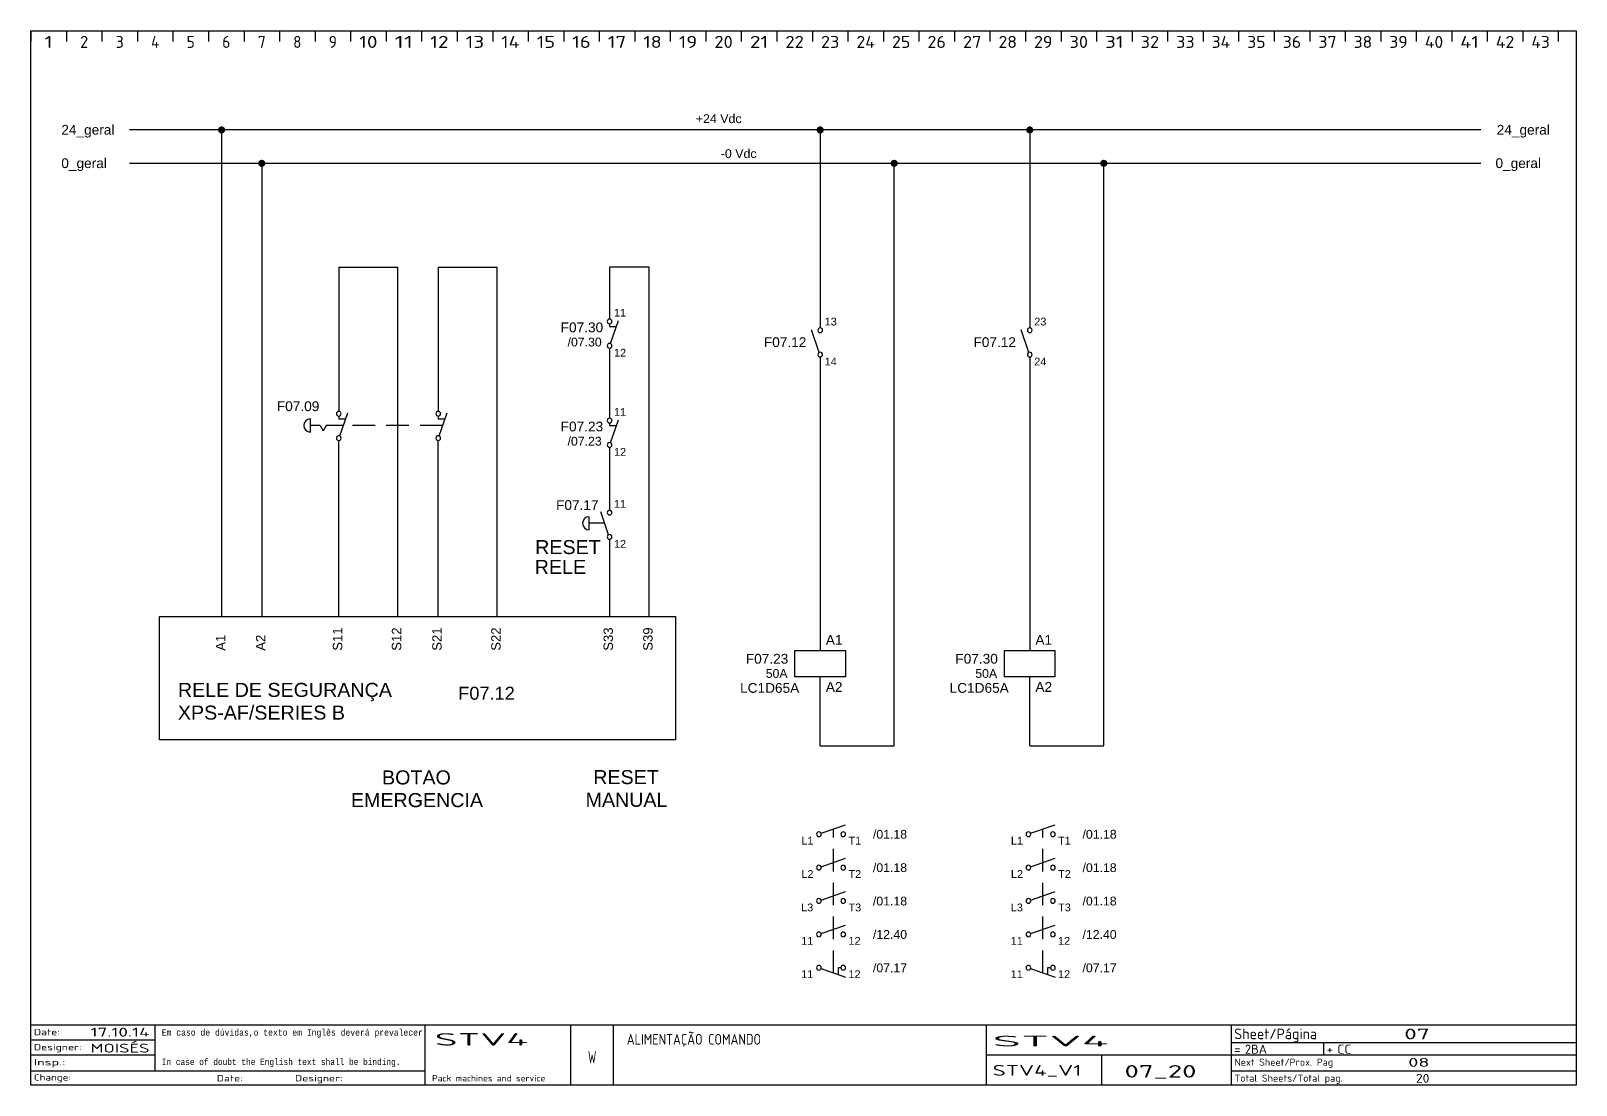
# Model space of a CAD drawing. Header units: millimetres. Extents: x 750 to 2990, y -243 to 998.
# Drawn here: x 1200.8 to 1635.8, y 379.1 to 676.1 of the extents above; entities that cross this region are included whole.
import ezdxf
from ezdxf.enums import TextEntityAlignment as Align

# ---------------------------------------------------------------- set-up
doc = ezdxf.new("R2010")
doc.units = ezdxf.units.MM
doc.linetypes.add('DASHED2', pattern=[9.525, 6.35, -3.175])
doc.linetypes.add('SOLID', pattern=[0])
for name, color, linetype in [('1', 3, 'Continuous'), ('4', 6, 'DASHED2'), ('6', 7, 'Continuous')]:
    doc.layers.add(name, color=color, linetype=linetype)
doc.styles.add('MOJÚLU', font='arial.ttf')
doc.styles.add('MONOTXT', font='monotxt')
doc.styles.get("Standard").update_dxf_attribs({"font": 'ISOCP.SHX'})

# ---------------------------------------------------------------- blocks, each defined once
blk = doc.blocks.new('a4 legenda')
at = {"color": 1, "linetype": 'SOLID'}
for p, q in [((-435, 0), (-435, 297)), ((-435, 297), (-435, 294.03)), ((-435, 297), (0, 297)), ((-425, 297), (-425, 294.03)), ((-415, 297), (-415, 294.03)), ((-405, 297), (-405, 294.03)), ((-395, 297), (-395, 294.03)), ((-385, 297), (-385, 294.03)), ((-375, 297), (-375, 294.03)), ((-365, 297), (-365, 294.03)), ((-355, 297), (-355, 294.03)), ((-345, 297), (-345, 294.03)), ((-335, 297), (-335, 294.03)), ((-325, 297), (-325, 294.03)), ((-315, 297), (-315, 294.03)), ((-305, 297), (-305, 294.03)), ((-295, 297), (-295, 294.03)), ((-285, 297), (-285, 294.03)), ((-275, 297), (-275, 294.03)), ((-265, 297), (-265, 294.03)), ((-255, 297), (-255, 294.03)), ((-245, 297), (-245, 294.03)), ((-235, 297), (-235, 294.03)), ((-225, 297), (-225, 294.03)), ((-215, 297), (-215, 294.03)), ((-205, 297), (-205, 294.03)), ((-195, 297), (-195, 294.03)), ((-185, 297), (-185, 294.03)), ((-175, 297), (-175, 294.03)), ((-165, 297), (-165, 294.03)), ((-155, 297), (-155, 294.03)), ((-145, 297), (-145, 294.03)), ((-135, 297), (-135, 294.03)), ((-125, 297), (-125, 294.03)), ((-115, 297), (-115, 294.03)), ((-105, 297), (-105, 294.03)), ((-95, 297), (-95, 294.03)), ((-85, 297), (-85, 294.03)), ((-75, 297), (-75, 294.03)), ((-65, 297), (-65, 294.03)), ((-55, 297), (-55, 294.03)), ((-45, 297), (-45, 294.03)), ((-35, 297), (-35, 294.03)), ((-25, 297), (-25, 294.03)), ((-15, 297), (-15, 294.03)), ((-5, 297), (-5, 294.03)), ((0, 297), (0, 0)), ((-435, 17), (0, 17)), ((-400, 4), (-400, 17)), ((-324, 0), (-324, 17)), ((-283, 0), (-283, 17)), ((-271, 0), (-271, 17)), ((-166, 0), (-166, 17)), ((-97, 0), (-97, 17)), ((-435, 12.75), (-400, 12.75)), ((-97, 12), (0, 12)), ((-71, 8.5), (-71, 12)), ((-435, 8.5), (-400, 8.5)), ((-165.8, 8.5), (0, 8.5)), ((-133.5, 0), (-133.5, 8.5)), ((-435, 4), (-324, 4)), ((0, 0), (-435, 0)), ((-97, 4), (0, 4))]:
    blk.add_line(p, q, dxfattribs=at)
for s, width, p, p2 in [('1', 1.933331, (-431.1484, 292.19), (-428.8516, 292.19)), ('2', 1.109181, (-421.1484, 292.19), (-418.8516, 292.19)), ('3', 1.144135, (-411.1484, 292.19), (-408.8516, 292.19)), ('4', 1.041024, (-401.1484, 292.19), (-398.8516, 292.19)), ('5', 1.144135, (-391.1484, 292.19), (-388.8516, 292.19)), ('6', 1.128517, (-381.1484, 292.19), (-378.8516, 292.19)), ('7', 1.230301, (-371.1484, 292.19), (-368.8516, 292.19)), ('8', 1.230301, (-361.1484, 292.19), (-358.8516, 292.19)), ('9', 1.088599, (-351.1484, 292.19), (-348.8516, 292.19)), ('10', 1.454463, (-342.5938, 292.19), (-337.4062, 292.19)), ('11', 1.798176, (-332.594, 292.19), (-327.406, 292.19)), ('12', 1.376908, (-322.594, 292.19), (-317.406, 292.19)), ('13', 1.400421, (-312.594, 292.19), (-307.406, 292.19)), ('14', 1.329086, (-302.594, 292.19), (-297.406, 292.19)), ('15', 1.400421, (-292.594, 292.19), (-287.406, 292.19)), ('16', 1.389997, (-282.594, 292.19), (-277.406, 292.19)), ('17', 1.455666, (-272.594, 292.19), (-267.406, 292.19)), ('18', 1.455666, (-262.594, 292.19), (-257.406, 292.19)), ('19', 1.362748, (-252.594, 292.19), (-247.406, 292.19)), ('20', 1.22199, (-242.594, 292.19), (-237.406, 292.19)), ('21', 1.455666, (-232.594, 292.19), (-227.406, 292.19)), ('22', 1.166703, (-222.594, 292.19), (-217.406, 292.19)), ('23', 1.18354, (-212.594, 292.19), (-207.406, 292.19)), ('24', 1.132185, (-202.594, 292.19), (-197.406, 292.19)), ('25', 1.18354, (-192.594, 292.19), (-187.406, 292.19)), ('26', 1.176086, (-182.594, 292.19), (-177.406, 292.19)), ('27', 1.222759, (-172.594, 292.19), (-167.406, 292.19)), ('28', 1.222759, (-162.594, 292.19), (-157.406, 292.19)), ('29', 1.15652, (-152.594, 292.19), (-147.406, 292.19)), ('30', 1.22199, (-142.594, 292.19), (-137.406, 292.19)), ('31', 1.455666, (-132.594, 292.19), (-127.406, 292.19)), ('32', 1.166703, (-122.594, 292.19), (-117.406, 292.19)), ('33', 1.18354, (-112.594, 292.19), (-107.406, 292.19)), ('34', 1.132185, (-102.594, 292.19), (-97.406, 292.19)), ('35', 1.18354, (-92.594, 292.19), (-87.406, 292.19)), ('36', 1.176086, (-82.594, 292.19), (-77.406, 292.19)), ('37', 1.222759, (-72.594, 292.19), (-67.406, 292.19)), ('38', 1.222759, (-62.594, 292.19), (-57.406, 292.19)), ('39', 1.15652, (-52.594, 292.19), (-47.406, 292.19)), ('40', 1.131525, (-42.594, 292.19), (-37.406, 292.19)), ('41', 1.329086, (-32.594, 292.19), (-27.406, 292.19)), ('42', 1.083961, (-22.594, 292.19), (-17.406, 292.19)), ('43', 1.098481, (-12.594, 292.19), (-7.406, 292.19))]:
    blk.add_text(s, height=3.39429, dxfattribs=dict(at, width=width)).set_placement(p, p2, align=Align.FIT)
for tag, height, width, p, p2 in [('(142) ', 1.8, 1.384181, (-434.15225, 14.04), (-426.80225, 14.04)), ('(135) Drawn Date', 2.5, 1.427604, (-418.2115, 13.6667), (-401.6156, 13.6667)), ('(133) Page Descr. 1', 3, 1.16129, (-267.254, 11.4), (-229.454, 11.4)), ('(117) Project ', 3, 1.11732, (-164.254, 10.9), (-131.564, 10.9)), ('(127) ', 3, 0.973466, (-96.247, 12.9416), (-72.924, 12.9416)), ('(130) Current Project Page', 3, 1.220513, (-48.386, 12.9), (-41.246, 12.9)), ('(141) ', 1.8, 1.399341, (-434.15225, 9.78), (-420.6703, 9.78)), ('(134) Drawn by', 2.5, 1.52606, (-418.2115, 9.16667), (-401.6156, 9.16667)), ('(132) Project Descr. 4', 3.5, 0.71218, (-278.184, 6.13333), (-275.816, 6.13333)), ('(126) Page Descr. 2', 2.5, 1.274498, (-267.211, 7.16667), (-235.711, 7.16667)), ('(121) ', 2.6, 1.23007, (-96.22, 8.81333), (-94.461, 8.81333)), ('(120) Installation Name', 2.6, 1.057778, (-93.22, 8.81333), (-87.032, 8.81333)), ('(123) ', 2.6, 1.23007, (-70.22, 8.81333), (-68.461, 8.81333)), ('(122) Location Name', 2.6, 1.222769, (-67.22, 8.81333), (-63.246, 8.81333)), ('(140) ', 1.8, 1.730061, (-434.15225, 5.54), (-425.26925, 5.54)), ('(116) Project Description', 3, 1.134799, (-164.254, 2.65), (-139.229, 2.65)), ('(118) Drawing Number', 3.5, 1.218286, (-127.127, 2.13333), (-106.873, 2.13333)), ('(128) ', 2, 1.069362, (-96.165, 5.46104), (-68.391, 5.46104)), ('(131) Current Project Page', 2.5, 1.220513, (-47.239, 5.16667), (-41.289, 5.16667)), ('(139) ', 1.8, 1.330262, (-434.15225, 1.28), (-423.7363, 1.28)), ('(136) ', 1.8, 1.384162, (-382.6522, 1.04), (-375.3023, 1.04)), ('(137) ', 1.8, 1.399336, (-360.6522, 1.04), (-347.1703, 1.04)), ('(138) ', 1.8, 1.477527, (-322.052, 1.04), (-290.174, 1.04)), ('(119) ', 2, 1.061557, (-96.165, 0.96104), (-65.693, 0.96104)), ('(129) Number of pages in installation', 2.5, 1.16636, (-45.109, 0.66667), (-41.289, 0.66667))]:
    blk.add_attdef(tag, text='', height=height, dxfattribs=dict(at, width=width)).set_placement(p, p2, align=Align.FIT)
at = {"color": 1, "linetype": 'SOLID', "style": 'MONOTXT'}
for tag, width, p, p2 in [('(114) ', 0.760706, (-398.1522, 13.92), (-324.668, 13.92)), ('(115) ', 0.74678, (-398.1522, 5.65), (-330.942, 5.65))]:
    blk.add_attdef(tag, text='', height=1.8, dxfattribs=dict(at, width=width)).set_placement(p, p2, align=Align.FIT)
at = {"color": 2, "linetype": 'SOLID'}
for tag, width, p, p2 in [('(124) ', 1.179528, (-321.296, 11.1333), (-295.081, 11.1333)), ('(125) ', 1.189122, (-321.296, 5.18333), (-304.024, 5.18333))]:
    blk.add_attdef(tag, text='', height=3.5, dxfattribs=dict(at, width=width)).set_placement(p, p2, align=Align.FIT)

msp = doc.modelspace()

# ---------------------------------------------------------------- linework, layer by layer
for p, q in [((1443.85, 474.67), (1443.85, 638.74)), ((1502.85, 474.67), (1502.85, 638.74)), ((1287.49, 609.47), (1304.09, 609.47)), ((1315.48, 609.47), (1332.08, 609.47)), ((1423, 474.67), (1443.85, 474.67)), ((1482, 474.67), (1502.85, 474.67))]:
    msp.add_line(p, q)
at = {"layer": '1'}
for p, q in [((1363.7, 593.54), (1363.7, 592.77)), ((1363.7, 592.77), (1365.61, 592.77)), ((1363.94, 587.94), (1366.18, 594.42)), ((1422.76, 585.46), (1420.57, 591.79)), ((1481.76, 585.46), (1479.56, 591.79)), ((1279.48, 563), (1279.48, 566.72)), ((1287.49, 567.55), (1287.49, 566.77)), ((1287.49, 566.77), (1289.41, 566.77)), ((1287.73, 561.94), (1289.98, 568.43)), ((1315.48, 567.55), (1315.48, 566.77)), ((1315.48, 566.77), (1317.39, 566.77)), ((1315.72, 561.94), (1317.97, 568.43)), ((1363.7, 565.61), (1363.7, 564.84)), ((1363.94, 560.01), (1366.18, 566.49)), ((1282.26, 564.86), (1283.07, 563.42)), ((1283.88, 564.86), (1283.07, 563.42)), ((1363.7, 564.84), (1365.61, 564.84)), ((1363.45, 534.09), (1361.21, 540.57)), ((1357.96, 535.47), (1357.96, 539.19)), ((1423.25, 449.99), (1430.17, 452.39)), ((1482.25, 449.99), (1489.17, 452.39)), ((1423.25, 440.58), (1430.17, 442.98)), ((1482.25, 440.58), (1489.17, 442.98)), ((1423.25, 431.17), (1430.17, 433.57)), ((1482.25, 431.17), (1489.17, 433.57)), ((1423.25, 421.76), (1430.17, 424.16)), ((1482.25, 421.76), (1489.17, 424.16)), ((1423.25, 411.87), (1430.17, 409.47)), ((1428.85, 412.11), (1428.02, 412.11)), ((1428.02, 412.11), (1428.02, 410.22)), ((1482.25, 411.87), (1489.17, 409.47)), ((1487.85, 412.11), (1487.02, 412.11)), ((1487.02, 412.11), (1487.02, 410.22))]:
    msp.add_line(p, q, dxfattribs=at)
for points in [[(1415.91, 501.47), (1430.1, 501.47), (1430.1, 494.07), (1415.91, 494.07)], [(1474.9, 501.47), (1489.09, 501.47), (1489.09, 494.07), (1474.9, 494.07)]]:
    msp.add_lwpolyline(points, close=True, dxfattribs=at)
for centre in [(1279.48, 564.86), (1357.96, 537.33)]:
    msp.add_arc(centre, 1.86, 90, 270, dxfattribs=at)
at = {"layer": '4'}
for p, q in [((1282.26, 564.86), (1279.48, 564.86)), ((1288.74, 564.86), (1283.88, 564.86)), ((1316.73, 564.86), (1288.74, 564.86)), ((1362.33, 537.33), (1357.96, 537.33)), ((1426.71, 410.67), (1426.71, 451.19)), ((1485.71, 410.67), (1485.71, 451.19))]:
    msp.add_line(p, q, dxfattribs=at)
at = {"layer": '6'}
for p, q in [((1608.96, 648.15), (1228.6, 648.15)), ((1254.57, 511.05), (1254.57, 648.15)), ((1423, 648.15), (1423, 592.38)), ((1482, 648.15), (1482, 592.38)), ((1608.96, 638.74), (1228.6, 638.74)), ((1265.84, 638.15), (1265.84, 511.05)), ((1287.49, 609.47), (1287.49, 568.87)), ((1304.09, 511.05), (1304.09, 609.47)), ((1315.48, 609.47), (1315.48, 568.87)), ((1332.08, 511.05), (1332.08, 609.47)), ((1374.87, 609.47), (1363.7, 609.47)), ((1363.7, 609.47), (1363.7, 594.86)), ((1374.87, 511.05), (1374.87, 609.47)), ((1363.7, 586.67), (1363.7, 566.93)), ((1423, 584.19), (1423, 501.47)), ((1482, 584.19), (1482, 501.47)), ((1287.49, 511.05), (1287.49, 560.67)), ((1315.48, 511.05), (1315.48, 560.67)), ((1363.7, 558.74), (1363.7, 541.01)), ((1363.7, 532.82), (1363.7, 511.05)), ((1423, 474.67), (1423, 494.07)), ((1482, 474.67), (1482, 494.07))]:
    msp.add_line(p, q, dxfattribs=at)
for points, const_width in [([(1253.99, 648.15, 1), (1254.99, 648.15, 1)], 1), ([(1254.49, 648.15, 1), (1254.99, 648.15, 1)], 0.5), ([(1422.5, 648.15, 1), (1423.5, 648.15, 1)], 1), ([(1423, 648.15, 1), (1423.5, 648.15, 1)], 0.5), ([(1481.5, 648.15, 1), (1482.5, 648.15, 1)], 1), ([(1482, 648.15, 1), (1482.5, 648.15, 1)], 0.5), ([(1265.29, 638.74, 1), (1266.29, 638.74, 1)], 1), ([(1443.35, 638.74, 1), (1444.35, 638.74, 1)], 1), ([(1502.35, 638.74, 1), (1503.35, 638.74, 1)], 1), ([(1265.79, 638.74, 1), (1266.29, 638.74, 1)], 0.5), ([(1443.85, 638.74, 1), (1444.35, 638.74, 1)], 0.5), ([(1502.85, 638.74, 1), (1503.35, 638.74, 1)], 0.5)]:
    msp.add_lwpolyline(points, format="xyb", close=True, dxfattribs=dict(at, const_width=const_width))
at = {"layer": '6', "color": 0}
msp.add_lwpolyline([(1236.96, 511.05), (1382.27, 511.05), (1382.27, 476.29), (1236.96, 476.29)], close=True, dxfattribs=at)
at = {"layer": '6'}
for centre, start, end in [((1363.7, 594.2), 90.0001, 180), ((1363.7, 594.2), 180, 269.9999), ((1363.7, 594.2), 0, 89.9999), ((1363.7, 594.2), 270.0001, 0), ((1423, 591.72), 90.0001, 180), ((1423, 591.72), 180, 269.9999), ((1423, 591.72), 0, 89.9999), ((1423, 591.72), 270.0001, 0), ((1482, 591.72), 90.0001, 180), ((1482, 591.72), 180, 269.9999), ((1482, 591.72), 0, 89.9999), ((1482, 591.72), 270.0001, 0), ((1363.7, 587.33), 90.0001, 180), ((1363.7, 587.33), 180, 269.9999), ((1363.7, 587.33), 0, 89.9999), ((1363.7, 587.33), 270.0001, 0), ((1423, 584.85), 90.0001, 180), ((1423, 584.85), 180, 269.9999), ((1423, 584.85), 0, 89.9999), ((1423, 584.85), 270.0001, 0), ((1482, 584.85), 90.0001, 180), ((1482, 584.85), 180, 269.9999), ((1482, 584.85), 0, 89.9999), ((1482, 584.85), 270.0001, 0), ((1287.49, 568.21), 90.0001, 180), ((1287.49, 568.21), 180, 269.9999), ((1287.49, 568.21), 0, 89.9999), ((1287.49, 568.21), 270.0001, 0), ((1315.48, 568.21), 90.0001, 180), ((1315.48, 568.21), 180, 269.9999), ((1315.48, 568.21), 0, 89.9999), ((1315.48, 568.21), 270.0001, 0), ((1363.7, 566.27), 90.0001, 180), ((1363.7, 566.27), 180, 269.9999), ((1363.7, 566.27), 0, 89.9999), ((1363.7, 566.27), 270.0001, 0), ((1287.49, 561.33), 90.0001, 180), ((1287.49, 561.33), 180, 269.9999), ((1287.49, 561.33), 0, 89.9999), ((1287.49, 561.33), 270.0001, 0), ((1315.48, 561.33), 90.0001, 180), ((1315.48, 561.33), 180, 269.9999), ((1315.48, 561.33), 0, 89.9999), ((1315.48, 561.33), 270.0001, 0), ((1363.7, 559.4), 90.0001, 180), ((1363.7, 559.4), 180, 269.9999), ((1363.7, 559.4), 0, 89.9999), ((1363.7, 559.4), 270.0001, 0), ((1363.7, 540.35), 90.0001, 180), ((1363.7, 540.35), 180, 269.9999), ((1363.7, 540.35), 0, 89.9999), ((1363.7, 540.35), 270.0001, 0), ((1363.7, 533.48), 90.0001, 180), ((1363.7, 533.48), 180, 269.9999), ((1363.7, 533.48), 0, 89.9999), ((1363.7, 533.48), 270.0001, 0), ((1422.64, 449.75), 90, 179.9999), ((1422.64, 449.75), 180.0001, 270), ((1422.64, 449.75), 0.0001, 90), ((1422.64, 449.75), 270, 359.9999), ((1429.51, 449.75), 90, 179.9999), ((1429.51, 449.75), 180.0001, 270), ((1429.51, 449.75), 0.0001, 90), ((1429.51, 449.75), 270, 359.9999), ((1481.64, 449.75), 90, 179.9999), ((1481.64, 449.75), 180.0001, 270), ((1481.64, 449.75), 0.0001, 90), ((1481.64, 449.75), 270, 359.9999), ((1488.51, 449.75), 90, 179.9999), ((1488.51, 449.75), 180.0001, 270), ((1488.51, 449.75), 0.0001, 90), ((1488.51, 449.75), 270, 359.9999), ((1422.64, 440.34), 90, 179.9999), ((1422.64, 440.34), 180.0001, 270), ((1422.64, 440.34), 0.0001, 90), ((1422.64, 440.34), 270, 359.9999), ((1429.51, 440.34), 90, 179.9999), ((1429.51, 440.34), 180.0001, 270), ((1429.51, 440.34), 0.0001, 90), ((1429.51, 440.34), 270, 359.9999), ((1481.64, 440.34), 90, 179.9999), ((1481.64, 440.34), 180.0001, 270), ((1481.64, 440.34), 0.0001, 90), ((1481.64, 440.34), 270, 359.9999), ((1488.51, 440.34), 90, 179.9999), ((1488.51, 440.34), 180.0001, 270), ((1488.51, 440.34), 0.0001, 90), ((1488.51, 440.34), 270, 359.9999), ((1422.64, 430.93), 90, 179.9999), ((1422.64, 430.93), 180.0001, 270), ((1422.64, 430.93), 0.0001, 90), ((1422.64, 430.93), 270, 359.9999), ((1429.51, 430.93), 90, 179.9999), ((1429.51, 430.93), 180.0001, 270), ((1429.51, 430.93), 0.0001, 90), ((1429.51, 430.93), 270, 359.9999), ((1481.64, 430.93), 90, 179.9999), ((1481.64, 430.93), 180.0001, 270), ((1481.64, 430.93), 0.0001, 90), ((1481.64, 430.93), 270, 359.9999), ((1488.51, 430.93), 90, 179.9999), ((1488.51, 430.93), 180.0001, 270), ((1488.51, 430.93), 0.0001, 90), ((1488.51, 430.93), 270, 359.9999), ((1422.64, 421.52), 90, 179.9999), ((1422.64, 421.52), 0.0001, 90), ((1429.51, 421.52), 90, 179.9999), ((1429.51, 421.52), 0.0001, 90), ((1481.64, 421.52), 90, 179.9999), ((1481.64, 421.52), 0.0001, 90), ((1488.51, 421.52), 90, 179.9999), ((1488.51, 421.52), 0.0001, 90), ((1422.64, 421.52), 180.0001, 270), ((1422.64, 421.52), 270, 359.9999), ((1429.51, 421.52), 180.0001, 270), ((1429.51, 421.52), 270, 359.9999), ((1481.64, 421.52), 180.0001, 270), ((1481.64, 421.52), 270, 359.9999), ((1488.51, 421.52), 180.0001, 270), ((1488.51, 421.52), 270, 359.9999), ((1422.64, 412.11), 90, 179.9999), ((1422.64, 412.11), 180.0001, 270), ((1422.64, 412.11), 0.0001, 90), ((1422.64, 412.11), 270, 359.9999), ((1429.51, 412.11), 90, 179.9999), ((1429.51, 412.11), 180.0001, 270), ((1429.51, 412.11), 0.0001, 90), ((1429.51, 412.11), 270, 359.9999), ((1481.64, 412.11), 90, 179.9999), ((1481.64, 412.11), 180.0001, 270), ((1481.64, 412.11), 0.0001, 90), ((1481.64, 412.11), 270, 359.9999), ((1488.51, 412.11), 90, 179.9999), ((1488.51, 412.11), 180.0001, 270), ((1488.51, 412.11), 0.0001, 90), ((1488.51, 412.11), 270, 359.9999)]:
    msp.add_arc(centre, 0.66, start, end, dxfattribs=at)

# ---------------------------------------------------------------- block references
ref = msp.add_blockref('a4 legenda', (1635.8, 379.06))
ref.add_attrib('(142) ', 'Date:', dxfattribs={"color": 1, "linetype": 'SOLID', "height": 1.8, "width": 1.384181}).set_placement((1201.65, 393.1), (1209, 393.1), align=Align.FIT)
ref.add_attrib('(141) ', 'Designer:', dxfattribs={"color": 1, "linetype": 'SOLID', "height": 1.8, "width": 1.399341}).set_placement((1201.65, 388.84), (1215.13, 388.84), align=Align.FIT)
ref.add_attrib('(140) ', 'Insp.:', dxfattribs={"color": 1, "linetype": 'SOLID', "height": 1.8, "width": 1.730061}).set_placement((1201.65, 384.6), (1210.54, 384.6), align=Align.FIT)
ref.add_attrib('(139) ', 'Change:', dxfattribs={"color": 1, "linetype": 'SOLID', "height": 1.8, "width": 1.330262}).set_placement((1201.65, 380.34), (1212.07, 380.34), align=Align.FIT)
ref.add_attrib('(138) ', 'Pack machines and service', dxfattribs={"color": 1, "linetype": 'SOLID', "height": 1.8, "width": 1.138541}).set_placement((1313.75, 380.1), (1345.63, 380.1), align=Align.FIT)
ref.add_attrib('(137) ', 'Designer:', dxfattribs={"color": 1, "linetype": 'SOLID', "height": 1.8, "width": 1.399336}).set_placement((1275.15, 380.1), (1288.63, 380.1), align=Align.FIT)
ref.add_attrib('(136) ', 'Date:', dxfattribs={"color": 1, "linetype": 'SOLID', "height": 1.8, "width": 1.384162}).set_placement((1253.15, 380.1), (1260.5, 380.1), align=Align.FIT)
ref.add_attrib('(135) Drawn Date', '17.10.14', dxfattribs={"color": 1, "linetype": 'SOLID', "height": 2.5, "width": 1.599605}).set_placement((1217.59, 392.72), (1234.19, 392.72), align=Align.FIT)
ref.add_attrib('(134) Drawn by', 'MOISÉS', dxfattribs={"color": 1, "linetype": 'SOLID', "height": 2.5, "width": 1.584483}).set_placement((1217.59, 388.22), (1234.19, 388.22), align=Align.FIT)
ref.add_attrib('(133) Page Descr. 1', 'ALIMENTAÇÃO COMANDO', dxfattribs={"color": 1, "linetype": 'SOLID', "height": 3, "width": 0.878049}).set_placement((1368.55, 390.46), (1406.35, 390.46), align=Align.FIT)
ref.add_attrib('(132) Project Descr. 4', 'W', dxfattribs={"color": 1, "linetype": 'SOLID', "height": 3.5, "width": 0.71218}).set_placement((1357.62, 385.19), (1359.99, 385.19), align=Align.FIT)
ref.add_attrib('(131) Current Project Page', '08', dxfattribs={"color": 1, "linetype": 'SOLID', "height": 2.5, "width": 1.904}).set_placement((1588.57, 384.22), (1594.52, 384.22), align=Align.FIT)
ref.add_attrib('(130) Current Project Page', '07', dxfattribs={"color": 1, "linetype": 'SOLID', "height": 3, "width": 1.904}).set_placement((1587.42, 391.96), (1594.56, 391.96), align=Align.FIT)
ref.add_attrib('(129) Number of pages in installation', '20', dxfattribs={"color": 1, "linetype": 'SOLID', "height": 2.5, "width": 1.22163}).set_placement((1590.7, 379.72), (1594.52, 379.72), align=Align.FIT)
ref.add_attrib('(128) ', 'Next Sheet/Prox. Pag', dxfattribs={"color": 1, "linetype": 'SOLID', "height": 2, "width": 1.069362}).set_placement((1539.64, 384.52), (1567.41, 384.52), align=Align.FIT)
ref.add_attrib('(127) ', 'Sheet/Página', dxfattribs={"color": 1, "linetype": 'SOLID', "height": 3, "width": 0.973466}).set_placement((1539.56, 392), (1562.88, 392), align=Align.FIT)
ref.add_attrib('(124) ', 'STV4', dxfattribs={"color": 2, "linetype": 'SOLID', "height": 3.5, "width": 2.377778}).set_placement((1314.51, 390.19), (1340.72, 390.19), align=Align.FIT)
ref.add_attrib('(123) ', '+', dxfattribs={"color": 1, "linetype": 'SOLID', "height": 2.6, "width": 1.23007}).set_placement((1565.58, 387.87), (1567.34, 387.87), align=Align.FIT)
ref.add_attrib('(122) Location Name', 'CC', dxfattribs={"color": 1, "linetype": 'SOLID', "height": 2.6, "width": 1.222769}).set_placement((1568.58, 387.87), (1572.56, 387.87), align=Align.FIT)
ref.add_attrib('(121) ', '=', dxfattribs={"color": 1, "linetype": 'SOLID', "height": 2.6, "width": 1.23007}).set_placement((1539.58, 387.87), (1541.34, 387.87), align=Align.FIT)
ref.add_attrib('(120) Installation Name', '2BA', dxfattribs={"color": 1, "linetype": 'SOLID', "height": 2.6, "width": 1.057778}).set_placement((1542.58, 387.87), (1548.77, 387.87), align=Align.FIT)
ref.add_attrib('(119) ', 'Total Sheets/Total pag.', dxfattribs={"color": 1, "linetype": 'SOLID', "height": 2, "width": 1.061557}).set_placement((1539.64, 380.02), (1570.11, 380.02), align=Align.FIT)
ref.add_attrib('(118) Drawing Number', '07_20', dxfattribs={"color": 1, "linetype": 'SOLID', "height": 3.5, "width": 1.542838}).set_placement((1508.68, 381.19), (1528.93, 381.19), align=Align.FIT)
ref.add_attrib('(117) Project ', 'STV4', dxfattribs={"color": 1, "linetype": 'SOLID', "height": 3, "width": 3.459259}).set_placement((1471.55, 389.96), (1504.24, 389.96), align=Align.FIT)
ref.add_attrib('(116) Project Description', 'STV4_V1', dxfattribs={"color": 1, "linetype": 'SOLID', "height": 3, "width": 1.476401}).set_placement((1471.55, 381.71), (1496.58, 381.71), align=Align.FIT)
ref.add_attrib('(115) ', 'In case of doubt the English text shall be binding.', dxfattribs={"color": 1, "linetype": 'SOLID', "height": 1.8, "style": 'MONOTXT', "width": 0.74678}).set_placement((1237.65, 384.71), (1304.86, 384.71), align=Align.FIT)
ref.add_attrib('(114) ', 'Em caso de dúvidas,o texto em Inglês deverá prevalecer', dxfattribs={"color": 1, "linetype": 'SOLID', "height": 1.8, "style": 'MONOTXT', "width": 0.760706}).set_placement((1237.65, 392.98), (1311.14, 392.98), align=Align.FIT)

# ---------------------------------------------------------------- texts
at = {"layer": '1', "color": 0, "char_height": 2.5, "width": 33.8847, "attachment_point": 1, "style": 'MOJÚLU'}
for s, insert in [('+24 Vdc', (1387.97, 652.57)), ('-0 Vdc', (1395.01, 642.72))]:
    msp.add_mtext(s, dxfattribs=dict(at, insert=insert))
at = {"layer": '6', "style": 'MOJÚLU'}
for s, height, p in [('24_geral', 2.75, (1209.37, 646.82)), ('24_geral', 2.75, (1613.46, 646.82)), ('0_geral', 2.75, (1209.37, 637.41)), ('0_geral', 2.75, (1613.11, 637.41)), ('11', 2.2, (1364.96, 595.55)), ('F07.30', 2.75, (1349.95, 591.16)), ('13', 2.2, (1424.26, 593.06)), ('23', 2.2, (1483.26, 593.06)), ('/07.30', 2.475, (1351.88, 587.15)), ('F07.12', 2.75, (1407.15, 586.99)), ('F07.12', 2.75, (1466.15, 586.99)), ('12', 2.2, (1364.96, 584.28)), ('14', 2.2, (1424.26, 581.8)), ('24', 2.2, (1483.26, 581.8)), ('F07.09', 2.75, (1270.04, 568.94)), ('F07.23', 2.75, (1349.95, 563.23)), ('11', 2.2, (1364.96, 567.62)), ('/07.23', 2.475, (1351.88, 559.22)), ('12', 2.2, (1364.96, 556.35)), ('F07.17', 2.75, (1348.65, 541.09)), ('11', 2.2, (1364.96, 541.7)), ('12', 2.2, (1364.96, 530.43)), ('A1', 2.75, (1424.59, 503.12)), ('A1', 2.75, (1483.59, 503.12)), ('F07.23', 2.75, (1402.07, 497.8)), ('F07.30', 2.75, (1461.06, 497.8)), ('50A', 2.475, (1407.67, 493.79)), ('50A', 2.475, (1466.67, 493.79)), ('RELE DE SEGURANÇA', 3.96, (1242.19, 488.42)), ('   LC1D65A', 2.75, (1397.25, 489.58)), ('A2', 2.75, (1424.59, 489.85)), ('   LC1D65A', 2.75, (1456.24, 489.58)), ('A2', 2.75, (1483.59, 489.85)), ('F07.12', 3.658, (1321.12, 487.63)), ('XPS-AF/SERIES B', 3.96, (1242.19, 482.02)), ('L1', 2.2, (1417.7, 446.83)), ('T1', 2.2, (1430.96, 446.83)), ('/01.18', 2.475, (1437.85, 448.49)), ('L1', 2.2, (1476.7, 446.83)), ('T1', 2.2, (1489.96, 446.83)), ('/01.18', 2.475, (1496.85, 448.49)), ('L2', 2.2, (1417.7, 437.42)), ('T2', 2.2, (1430.96, 437.42)), ('/01.18', 2.475, (1437.85, 439.08)), ('L2', 2.2, (1476.7, 437.42)), ('T2', 2.2, (1489.96, 437.42)), ('/01.18', 2.475, (1496.85, 439.08)), ('/01.18', 2.475, (1437.85, 429.67)), ('/01.18', 2.475, (1496.85, 429.67)), ('L3', 2.2, (1417.64, 428.01)), ('T3', 2.2, (1430.96, 428.01)), ('L3', 2.2, (1476.64, 428.01)), ('T3', 2.2, (1489.96, 428.01)), ('/12.40', 2.475, (1437.85, 420.26)), ('/12.40', 2.475, (1496.85, 420.26)), ('11', 2.2, (1417.64, 418.6)), ('12', 2.2, (1430.96, 418.6)), ('11', 2.2, (1476.64, 418.6)), ('12', 2.2, (1489.96, 418.6)), ('/07.17', 2.475, (1437.85, 410.85)), ('/07.17', 2.475, (1496.85, 410.85)), ('11', 2.2, (1417.64, 409.2)), ('12', 2.2, (1430.96, 409.2)), ('11', 2.2, (1476.64, 409.2)), ('12', 2.2, (1489.96, 409.2))]:
    msp.add_text(s, height=height, dxfattribs=at).set_placement(p)
for s, p in [('RESET', (1351.99, 528.65)), ('RELE', (1349.87, 523.05)), ('BOTAO', (1309.34, 463.76)), ('RESET', (1368.34, 463.85)), ('EMERGENCIA', (1309.49, 457.37)), ('MANUAL', (1368.48, 457.45))]:
    msp.add_text(s, height=3.96, dxfattribs=at).set_placement(p, align=Align.CENTER)
for s, p in [('A1', (1255.53, 501.43)), ('A2', (1266.8, 501.43)), ('S11', (1288.45, 501.43)), ('S12', (1305.05, 501.43)), ('S21', (1316.44, 501.43)), ('S22', (1333.04, 501.43)), ('S33', (1364.66, 501.43)), ('S39', (1375.83, 501.43))]:
    msp.add_text(s, height=2.64, rotation=90, dxfattribs=at).set_placement(p)

doc.saveas('drawing.dxf')
